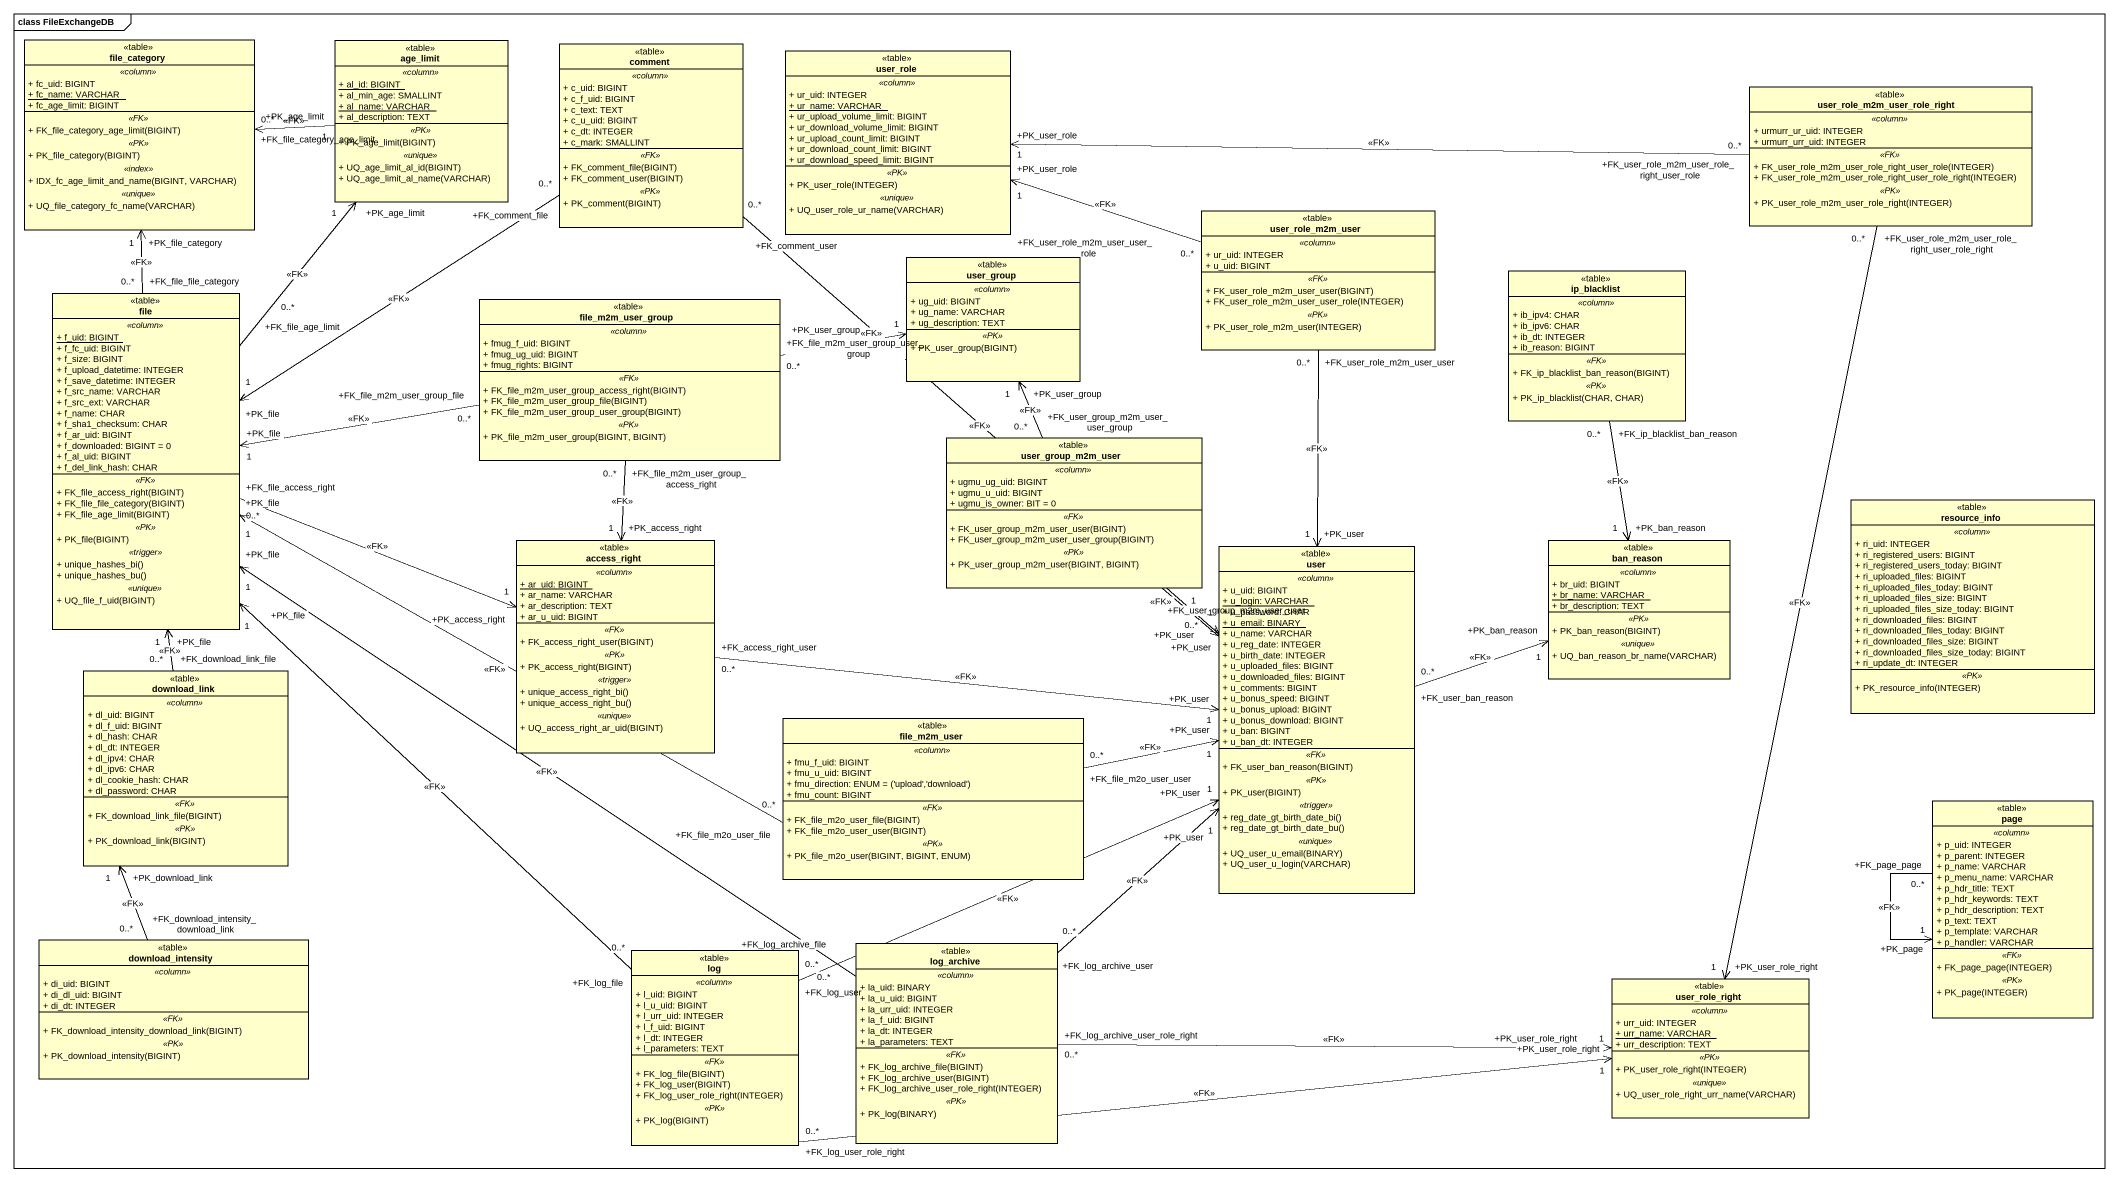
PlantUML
@startuml
mainframe class FileExchangeDB
hide circle
hide empty members
skinparam classAttributeIconSize 0
class file_category <<table>> {
  .. <<column>> ..
  + fc_uid: BIGINT
  {static} + fc_name: VARCHAR
  + fc_age_limit: BIGINT
  .. <<FK>> ..
  + FK_file_category_age_limit(BIGINT)
  .. <<PK>> ..
  + PK_file_category(BIGINT)
  .. <<index>> ..
  + IDX_fc_age_limit_and_name(BIGINT, VARCHAR)
  .. <<unique>> ..
  + UQ_file_category_fc_name(VARCHAR)
}
class age_limit <<table>> {
  .. <<column>> ..
  {static} + al_id: BIGINT
  + al_min_age: SMALLINT
  {static} + al_name: VARCHAR
  + al_description: TEXT
  .. <<PK>> ..
  + PK_age_limit(BIGINT)
  .. <<unique>> ..
  + UQ_age_limit_al_id(BIGINT)
  + UQ_age_limit_al_name(VARCHAR)
}
class comment <<table>> {
  .. <<column>> ..
  + c_uid: BIGINT
  + c_f_uid: BIGINT
  + c_text: TEXT
  + c_u_uid: BIGINT
  + c_dt: INTEGER
  + c_mark: SMALLINT
  .. <<FK>> ..
  + FK_comment_file(BIGINT)
  + FK_comment_user(BIGINT)
  .. <<PK>> ..
  + PK_comment(BIGINT)
}
class user_role <<table>> {
  .. <<column>> ..
  + ur_uid: INTEGER
  {static} + ur_name: VARCHAR
  + ur_upload_volume_limit: BIGINT
  + ur_download_volume_limit: BIGINT
  + ur_upload_count_limit: BIGINT
  + ur_download_count_limit: BIGINT
  + ur_download_speed_limit: BIGINT
  .. <<PK>> ..
  + PK_user_role(INTEGER)
  .. <<unique>> ..
  + UQ_user_role_ur_name(VARCHAR)
}
class "user_role_m2m_user_role_right" as user_role_m2m_user_role <<table>> {
  .. <<column>> ..
  + urmurr_ur_uid: INTEGER
  + urmurr_urr_uid: INTEGER
  .. <<FK>> ..
  + FK_user_role_m2m_user_role_right_user_role(INTEGER)
  + FK_user_role_m2m_user_role_right_user_role_right(INTEGER)
  .. <<PK>> ..
  + PK_user_role_m2m_user_role_right(INTEGER)
}
class user_role_m2m_user <<table>> {
  .. <<column>> ..
  + ur_uid: INTEGER
  + u_uid: BIGINT
  .. <<FK>> ..
  + FK_user_role_m2m_user_user(BIGINT)
  + FK_user_role_m2m_user_user_role(INTEGER)
  .. <<PK>> ..
  + PK_user_role_m2m_user(INTEGER)
}
class user_group <<table>> {
  .. <<column>> ..
  + ug_uid: BIGINT
  + ug_name: VARCHAR
  + ug_description: TEXT
  .. <<PK>> ..
  + PK_user_group(BIGINT)
}
class ip_blacklist <<table>> {
  .. <<column>> ..
  + ib_ipv4: CHAR
  + ib_ipv6: CHAR
  + ib_dt: INTEGER
  + ib_reason: BIGINT
  .. <<FK>> ..
  + FK_ip_blacklist_ban_reason(BIGINT)
  .. <<PK>> ..
  + PK_ip_blacklist(CHAR, CHAR)
}
class "file" as file_ <<table>> {
  .. <<column>> ..
  {static} + f_uid: BIGINT
  + f_fc_uid: BIGINT
  + f_size: BIGINT
  + f_upload_datetime: INTEGER
  + f_save_datetime: INTEGER
  + f_src_name: VARCHAR
  + f_src_ext: VARCHAR
  + f_name: CHAR
  + f_sha1_checksum: CHAR
  + f_ar_uid: BIGINT
  + f_downloaded: BIGINT = 0
  + f_al_uid: BIGINT
  + f_del_link_hash: CHAR
  .. <<FK>> ..
  + FK_file_access_right(BIGINT)
  + FK_file_file_category(BIGINT)
  + FK_file_age_limit(BIGINT)
  .. <<PK>> ..
  + PK_file(BIGINT)
  .. <<trigger>> ..
  + unique_hashes_bi()
  + unique_hashes_bu()
  .. <<unique>> ..
  + UQ_file_f_uid(BIGINT)
}
class file_m2m_user_group <<table>> {
  .. <<column>> ..
  + fmug_f_uid: BIGINT
  + fmug_ug_uid: BIGINT
  + fmug_rights: BIGINT
  .. <<FK>> ..
  + FK_file_m2m_user_group_access_right(BIGINT)
  + FK_file_m2m_user_group_file(BIGINT)
  + FK_file_m2m_user_group_user_group(BIGINT)
  .. <<PK>> ..
  + PK_file_m2m_user_group(BIGINT, BIGINT)
}
class user_group_m2m_user <<table>> {
  .. <<column>> ..
  + ugmu_ug_uid: BIGINT
  + ugmu_u_uid: BIGINT
  + ugmu_is_owner: BIT = 0
  .. <<FK>> ..
  + FK_user_group_m2m_user_user(BIGINT)
  + FK_user_group_m2m_user_user_group(BIGINT)
  .. <<PK>> ..
  + PK_user_group_m2m_user(BIGINT, BIGINT)
}
class resource_info <<table>> {
  .. <<column>> ..
  + ri_uid: INTEGER
  + ri_registered_users: BIGINT
  + ri_registered_users_today: BIGINT
  + ri_uploaded_files: BIGINT
  + ri_uploaded_files_today: BIGINT
  + ri_uploaded_files_size: BIGINT
  + ri_uploaded_files_size_today: BIGINT
  + ri_downloaded_files: BIGINT
  + ri_downloaded_files_today: BIGINT
  + ri_downloaded_files_size: BIGINT
  + ri_downloaded_files_size_today: BIGINT
  + ri_update_dt: INTEGER
  .. <<PK>> ..
  + PK_resource_info(INTEGER)
}
class access_right <<table>> {
  .. <<column>> ..
  {static} + ar_uid: BIGINT
  + ar_name: VARCHAR
  + ar_description: TEXT
  + ar_u_uid: BIGINT
  .. <<FK>> ..
  + FK_access_right_user(BIGINT)
  .. <<PK>> ..
  + PK_access_right(BIGINT)
  .. <<trigger>> ..
  + unique_access_right_bi()
  + unique_access_right_bu()
  .. <<unique>> ..
  + UQ_access_right_ar_uid(BIGINT)
}
class user <<table>> {
  .. <<column>> ..
  + u_uid: BIGINT
  {static} + u_login: VARCHAR
  + u_password: CHAR
  {static} + u_email: BINARY
  + u_name: VARCHAR
  + u_reg_date: INTEGER
  + u_birth_date: INTEGER
  + u_uploaded_files: BIGINT
  + u_downloaded_files: BIGINT
  + u_comments: BIGINT
  + u_bonus_speed: BIGINT
  + u_bonus_upload: BIGINT
  + u_bonus_download: BIGINT
  + u_ban: BIGINT
  + u_ban_dt: INTEGER
  .. <<FK>> ..
  + FK_user_ban_reason(BIGINT)
  .. <<PK>> ..
  + PK_user(BIGINT)
  .. <<trigger>> ..
  + reg_date_gt_birth_date_bi()
  + reg_date_gt_birth_date_bu()
  .. <<unique>> ..
  + UQ_user_u_email(BINARY)
  + UQ_user_u_login(VARCHAR)
}
class ban_reason <<table>> {
  .. <<column>> ..
  + br_uid: BIGINT
  {static} + br_name: VARCHAR
  + br_description: TEXT
  .. <<PK>> ..
  + PK_ban_reason(BIGINT)
  .. <<unique>> ..
  + UQ_ban_reason_br_name(VARCHAR)
}
class download_link <<table>> {
  .. <<column>> ..
  + dl_uid: BIGINT
  + dl_f_uid: BIGINT
  + dl_hash: CHAR
  + dl_dt: INTEGER
  + dl_ipv4: CHAR
  + dl_ipv6: CHAR
  + dl_cookie_hash: CHAR
  + dl_password: CHAR
  .. <<FK>> ..
  + FK_download_link_file(BIGINT)
  .. <<PK>> ..
  + PK_download_link(BIGINT)
}
class file_m2m_user <<table>> {
  .. <<column>> ..
  + fmu_f_uid: BIGINT
  + fmu_u_uid: BIGINT
  {field} + fmu_direction: ENUM = ('upload','download')
  + fmu_count: BIGINT
  .. <<FK>> ..
  + FK_file_m2o_user_file(BIGINT)
  + FK_file_m2o_user_user(BIGINT)
  .. <<PK>> ..
  + PK_file_m2o_user(BIGINT, BIGINT, ENUM)
}
class "page" as page_ <<table>> {
  .. <<column>> ..
  + p_uid: INTEGER
  + p_parent: INTEGER
  + p_name: VARCHAR
  + p_menu_name: VARCHAR
  + p_hdr_title: TEXT
  + p_hdr_keywords: TEXT
  + p_hdr_description: TEXT
  + p_text: TEXT
  + p_template: VARCHAR
  + p_handler: VARCHAR
  .. <<FK>> ..
  + FK_page_page(INTEGER)
  .. <<PK>> ..
  + PK_page(INTEGER)
}
class download_intensity <<table>> {
  .. <<column>> ..
  + di_uid: BIGINT
  + di_dl_uid: BIGINT
  + di_dt: INTEGER
  .. <<FK>> ..
  + FK_download_intensity_download_link(BIGINT)
  .. <<PK>> ..
  + PK_download_intensity(BIGINT)
}
class log <<table>> {
  .. <<column>> ..
  + l_uid: BIGINT
  + l_u_uid: BIGINT
  + l_urr_uid: INTEGER
  + l_f_uid: BIGINT
  + l_dt: INTEGER
  + l_parameters: TEXT
  .. <<FK>> ..
  + FK_log_file(BIGINT)
  + FK_log_user(BIGINT)
  + FK_log_user_role_right(INTEGER)
  .. <<PK>> ..
  + PK_log(BIGINT)
}
class log_archive <<table>> {
  .. <<column>> ..
  + la_uid: BINARY
  + la_u_uid: BIGINT
  + la_urr_uid: INTEGER
  + la_f_uid: BIGINT
  + la_dt: INTEGER
  + la_parameters: TEXT
  .. <<FK>> ..
  + FK_log_archive_file(BIGINT)
  + FK_log_archive_user(BIGINT)
  + FK_log_archive_user_role_right(INTEGER)
  .. <<PK>> ..
  + PK_log(BINARY)
}
class user_role_right <<table>> {
  .. <<column>> ..
  + urr_uid: INTEGER
  {static} + urr_name: VARCHAR
  + urr_description: TEXT
  .. <<PK>> ..
  + PK_user_role_right(INTEGER)
  .. <<unique>> ..
  + UQ_user_role_right_urr_name(VARCHAR)
}
file_category "+FK_file_category_age_limit\n0..*" <-right- "+PK_age_limit\n1" age_limit : <<FK>>
comment "+FK_comment_file\n0..*" --> "+PK_file\n1" file_ : <<FK>>
comment "+FK_comment_user\n0..*" --> "+PK_user\n1" user : <<FK>>
user_role_m2m_user_role "+FK_user_role_m2m_user_role_right_user_role\n0..*" -left-> "+PK_user_role\n1" user_role : <<FK>>
user_role_m2m_user_role "+FK_user_role_m2m_user_role_right_user_role_right\n0..*" --> "+PK_user_role_right\n1" user_role_right : <<FK>>
user_role_m2m_user "+FK_user_role_m2m_user_user_role\n0..*" -left-> "+PK_user_role\n1" user_role : <<FK>>
user_role_m2m_user "+FK_user_role_m2m_user_user\n0..*" --> "+PK_user\n1" user : <<FK>>
ip_blacklist "+FK_ip_blacklist_ban_reason\n0..*" --> "+PK_ban_reason\n1" ban_reason : <<FK>>
file_ "+FK_file_file_category\n0..*" -up-> "+PK_file_category\n1" file_category : <<FK>>
file_ "+FK_file_age_limit\n0..*" -up-> "+PK_age_limit\n1" age_limit : <<FK>>
file_ "+FK_file_access_right\n0..*" -right-> "+PK_access_right\n1" access_right : <<FK>>
file_m2m_user_group "+FK_file_m2m_user_group_user_group\n0..*" -right-> "+PK_user_group\n1" user_group : <<FK>>
file_m2m_user_group "+FK_file_m2m_user_group_file\n0..*" -left-> "+PK_file\n1" file_ : <<FK>>
file_m2m_user_group "+FK_file_m2m_user_group_access_right\n0..*" --> "+PK_access_right\n1" access_right : <<FK>>
user_group_m2m_user "+FK_user_group_m2m_user_user_group\n0..*" -up-> "+PK_user_group\n1" user_group : <<FK>>
user_group_m2m_user "+FK_user_group_m2m_user_user\n0..*" --> "+PK_user\n1" user : <<FK>>
access_right "+FK_access_right_user\n0..*" -right-> "+PK_user\n1" user : <<FK>>
user "+FK_user_ban_reason\n0..*" -right-> "+PK_ban_reason\n1" ban_reason : <<FK>>
download_link "+FK_download_link_file\n0..*" -up-> "+PK_file\n1" file_ : <<FK>>
file_m2m_user "+FK_file_m2o_user_file\n0..*" -left-> "+PK_file\n1" file_ : <<FK>>
file_m2m_user "+FK_file_m2o_user_user\n0..*" -right-> "+PK_user\n1" user : <<FK>>
page_ "+FK_page_page\n0..*" --> "+PK_page\n1" page_ : <<FK>>
download_intensity "+FK_download_intensity_download_link\n0..*" -up-> "+PK_download_link\n1" download_link : <<FK>>
log "+FK_log_file\n0..*" -up-> "+PK_file\n1" file_ : <<FK>>
log "+FK_log_user\n0..*" -right-> "+PK_user\n1" user : <<FK>>
log "+FK_log_user_role_right\n0..*" -right-> "+PK_user_role_right\n1" user_role_right : <<FK>>
log_archive "+FK_log_archive_file\n0..*" -up-> "+PK_file\n1" file_ : <<FK>>
log_archive "+FK_log_archive_user\n0..*" -up-> "+PK_user\n1" user : <<FK>>
log_archive "+FK_log_archive_user_role_right\n0..*" -right-> "+PK_user_role_right\n1" user_role_right : <<FK>>
@enduml
